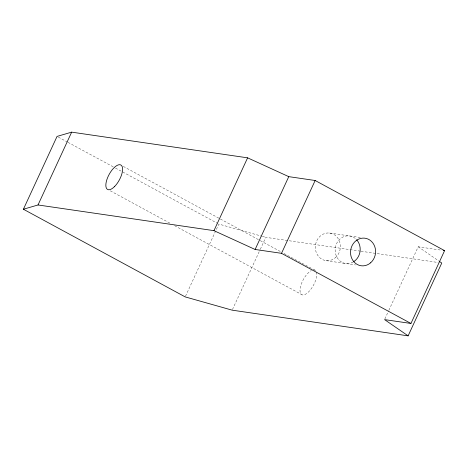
<?xml version="1.0" encoding="UTF-8"?>
<svg xmlns="http://www.w3.org/2000/svg" width="468" height="468" viewBox="0 0 468 468"><rect width="100%" height="100%" fill="white"/><g stroke="black" fill="none" stroke-linecap="round" stroke-linejoin="round"><path stroke-width="0.35" stroke-dasharray="2.34 1.75" d="M185.509 296.244L218.849 224.084L261.612 236.159M232.479 309.506L260.009 249.924M260.313 249.263L265.818 237.346L360.284 251.141M384.866 318.948L388.534 311.004M388.844 310.337L418.205 246.782L441.745 250.222M329.636 233.035L360.518 237.545M361.009 251.246L438.165 262.507M326.091 260.653L355.54 264.946M262.314 236.358L265.818 237.346M123.3 166.409L259.6 240.259M260.243 240.611L280.812 251.755M284.029 253.498L314.888 270.217M58.33 137.112L67.322 141.979M67.965 142.331L114.835 167.725M115.479 168.076L217.567 223.388M110.278 190.827L170.715 223.575M174.576 225.664L301.228 294.29M418.205 246.782L438.826 261.004M316.415 272.031A13.917 5.803 -61.5 0 1 308.933 291.535A13.917 5.803 -61.5 0 1 300.105 288.885A13.917 5.803 -61.5 0 1 311.407 270.527M314.163 269.913A13.917 5.803 -61.5 0 1 315.531 270.568M353.205 261.998A13.917 12.507 -81.7 0 1 337.171 257.698A13.917 12.507 -81.7 0 1 339.563 239.405A13.917 12.507 -81.7 0 1 356.177 239.253M335.386 257.698A13.917 12.507 -81.7 0 0 332.789 233.906A13.917 12.507 -81.7 0 0 315.42 248.929A13.917 12.507 -81.7 0 0 335.386 257.698"/><path stroke-width="0.7" d="M408.119 335.854L232.175 310.167L185.199 296.905L23.4 209.237L57.049 136.416L71.662 132.146L247.607 157.833L288.768 176.647L315.157 180.502L444.6 250.637L410.951 323.458L384.561 319.609L408.119 335.854L441.769 263.034L439.417 261.407M23.4 209.237L38.013 204.966L71.662 132.146M38.013 204.966L213.958 230.654L247.607 157.833M213.958 230.654L255.119 249.473L288.768 176.647M255.119 249.473L281.508 253.323L315.157 180.502M443.173 250.427L444.6 250.637M281.508 253.323L410.951 323.458M356.645 239.745A13.917 12.507 -81.7 0 1 353.785 261.641M370.58 262.835A13.917 12.507 -81.7 0 0 367.977 239.043A13.917 12.507 -81.7 0 0 350.608 254.065A13.917 12.507 -81.7 0 0 370.58 262.835M114.408 186.697A13.917 5.803 -61.5 0 0 121.37 165.362A13.917 5.803 -61.5 0 0 106.879 179.613A13.917 5.803 -61.5 0 0 114.408 186.697"/></g></svg>
